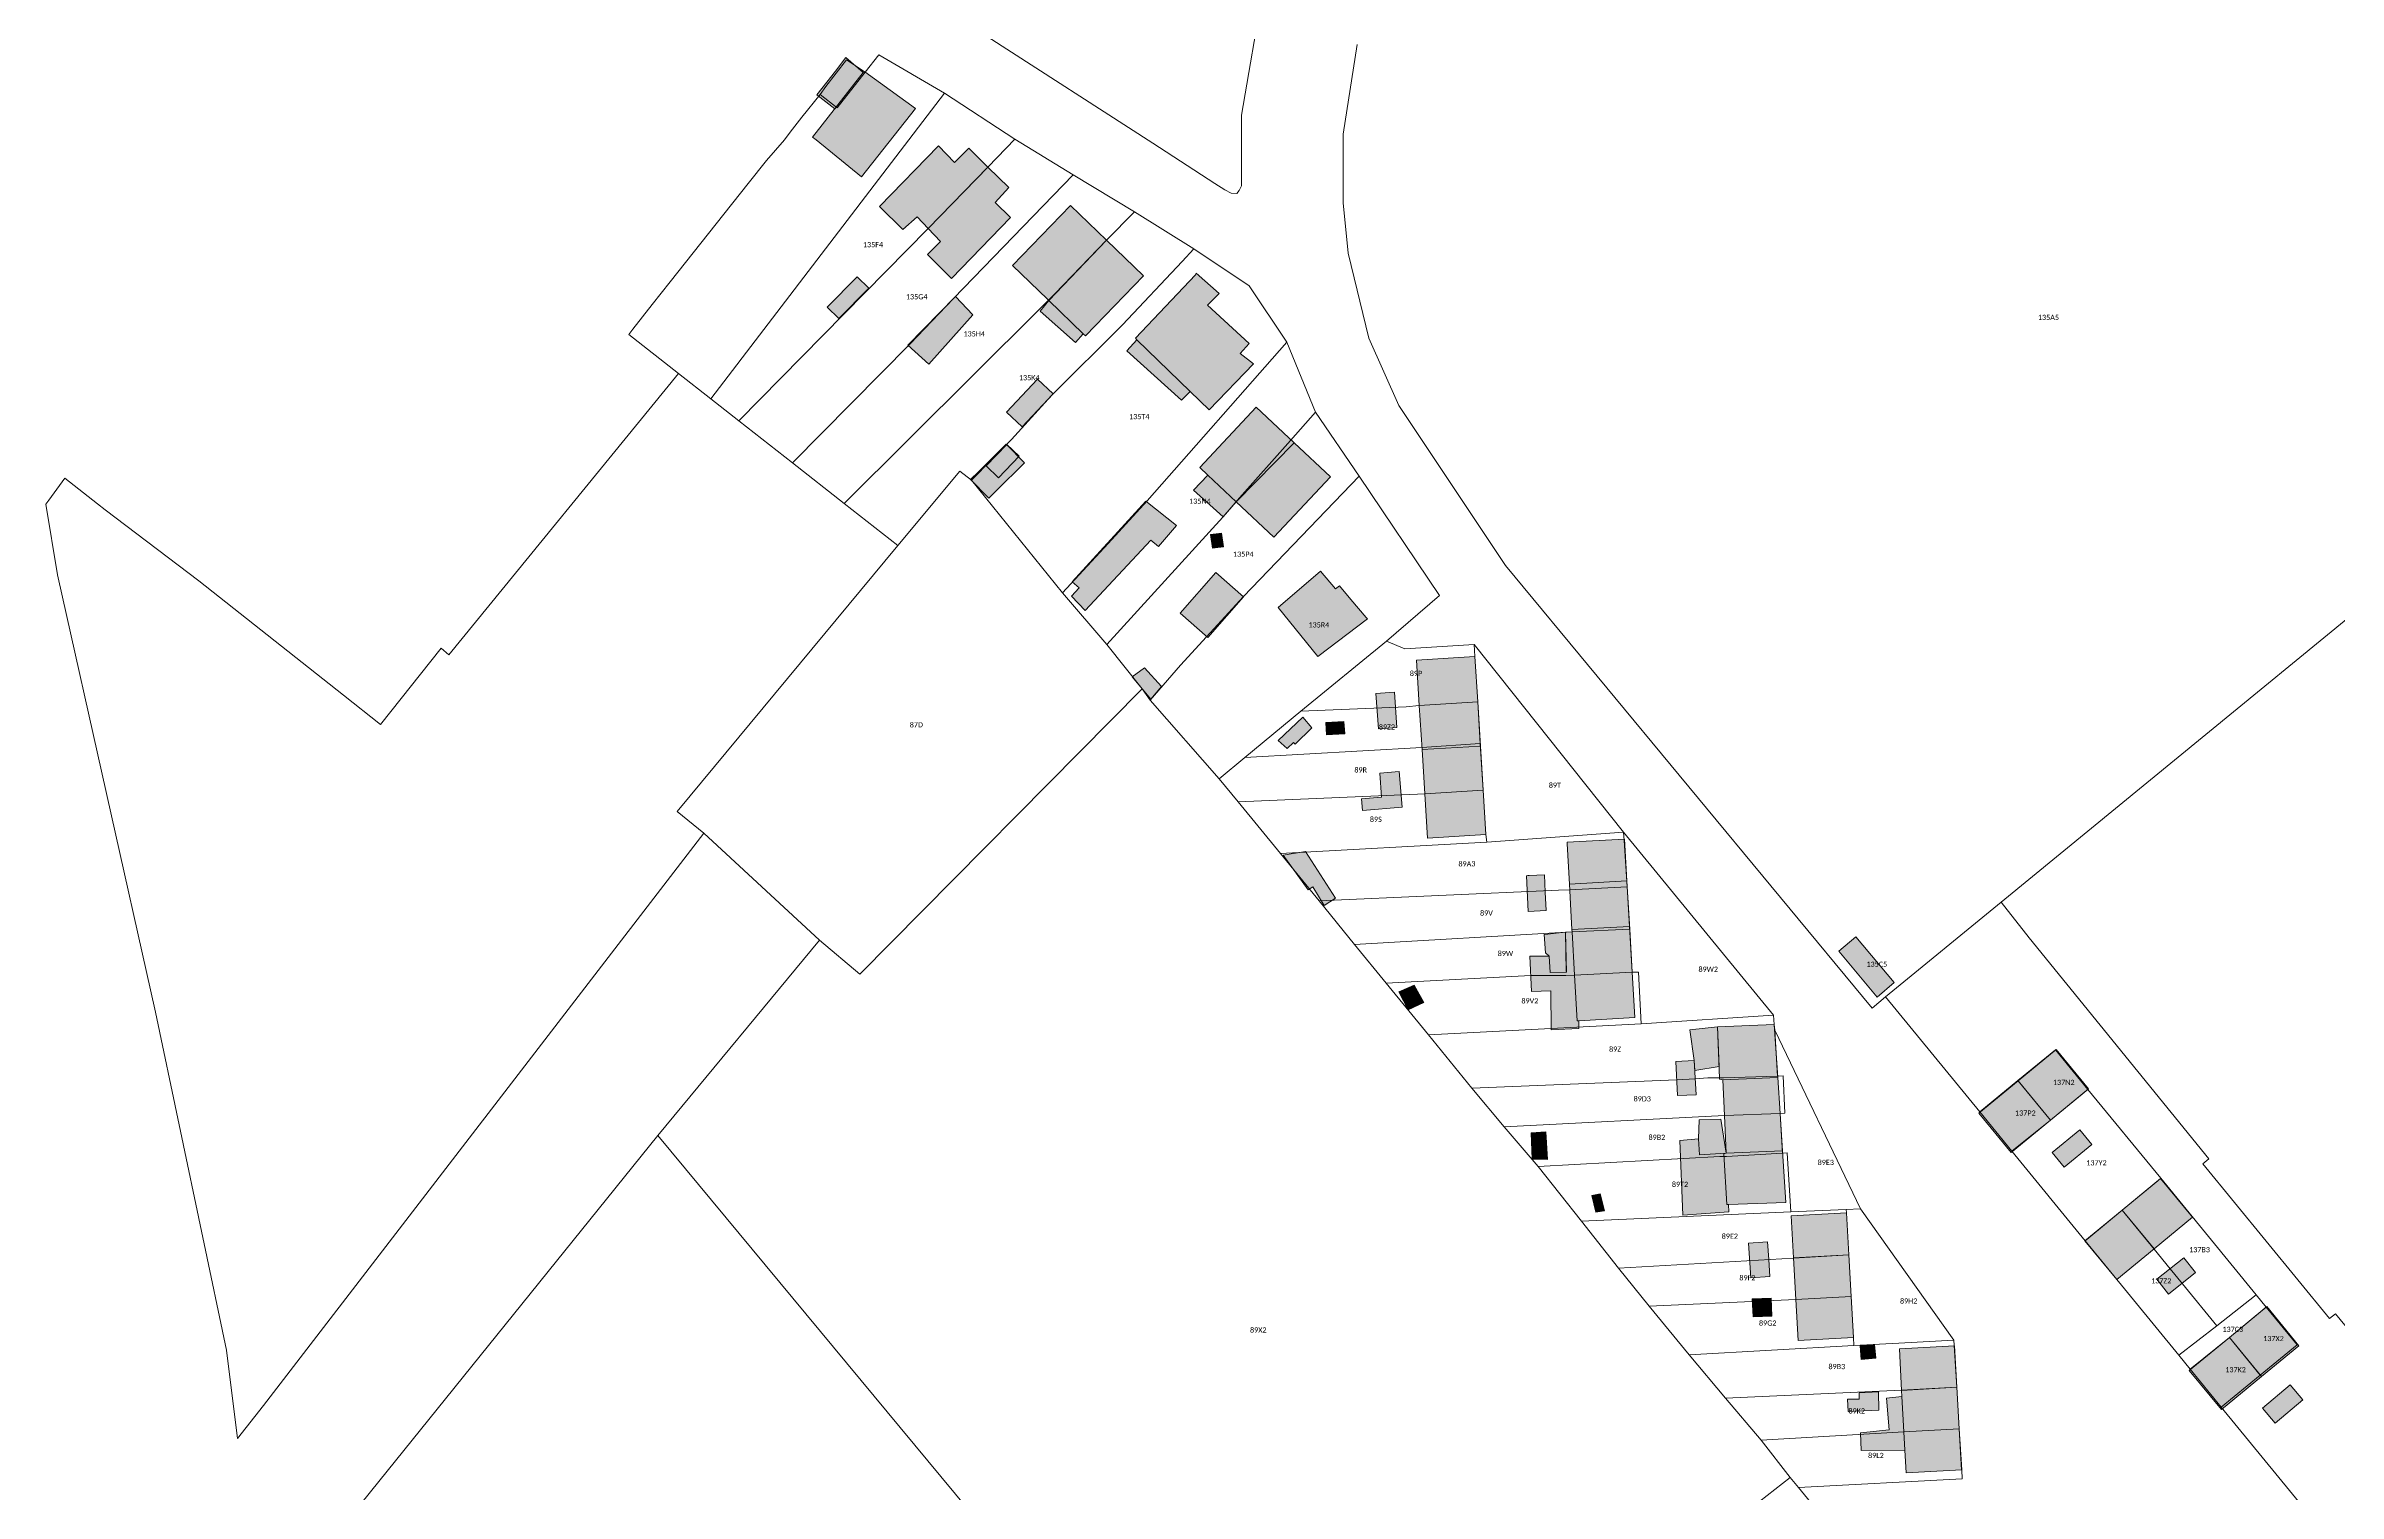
# Model space of a CAD drawing. Header units: metres. Extents: x 113120 to 240396, y 120329 to 242116.
# Drawn here: x 113120.5 to 113473.5, y 120947.3 to 121170.4 of the extents above; entities that cross this region are included whole.
import ezdxf

# ---------------------------------------------------------------- set-up
doc = ezdxf.new("R2010")
doc.units = ezdxf.units.M
doc.header["$LTSCALE"] = 3
for name, color, linetype, lineweight in [('Bpn_CaPa', 78, 'Continuous', 0), ('Bpn_ReBu', 4, 'Continuous', 0), ('Bpt_CaNu', 7, 'Continuous', 0), ('Hachure bâtiment', 11, 'Continuous', 0)]:
    doc.layers.add(name, color=color, linetype=linetype, lineweight=lineweight)
doc.styles.add('Legend', font='')
doc.styles.get('Legend').set_extended_font_data('Calibri')

msp = doc.modelspace()

# ---------------------------------------------------------------- hatches: boundary and pattern name
at = {"layer": 'Hachure bâtiment'}
h = msp.add_hatch(color=256, dxfattribs=at)
h.dxf.hatch_style = 1
h.paths.add_polyline_path([(113239.22, 121162.82), (113239.98, 121163.8), (113242.08, 121166.47), (113243.72, 121168.56), (113246.36, 121166.25), (113241.99, 121160.66)])
h = msp.add_hatch(color=256, dxfattribs=at)
h.dxf.hatch_style = 1
h.paths.add_polyline_path([(113254.4, 121160.68), (113246.11, 121150.15), (113239.12, 121155.86), (113238.58, 121156.29), (113246.36, 121166.25), (113246.62, 121166.33)])
h = msp.add_hatch(color=256, dxfattribs=at)
h.dxf.hatch_style = 1
h.paths.add_polyline_path([(113260.43, 121152.4), (113262.63, 121154.6), (113265.59, 121151.68), (113256.38, 121142.23), (113254.68, 121144.02), (113252.47, 121142.05), (113248.87, 121145.62), (113257.97, 121154.95)])
h = msp.add_hatch(color=256, dxfattribs=at)
h.dxf.hatch_style = 1
h.paths.add_polyline_path([(113268.82, 121148.5), (113266.67, 121146.22), (113269.08, 121143.9), (113259.97, 121134.5), (113256.28, 121138.2), (113258.28, 121140.22), (113256.38, 121142.23), (113265.59, 121151.68)])
h = msp.add_hatch(color=256, dxfattribs=at)
h.dxf.hatch_style = 1
h.paths.add_polyline_path([(113283.84, 121140.4), (113274.96, 121131.11), (113274.76, 121131.3), (113269.37, 121136.5), (113278.28, 121145.75)])
h = msp.add_hatch(color=256, dxfattribs=at)
h.dxf.hatch_style = 1
h.paths.add_polyline_path([(113289.53, 121134.9), (113280.62, 121125.65), (113280.27, 121125.99), (113274.96, 121131.11), (113283.84, 121140.4)])
h = msp.add_hatch(color=256, dxfattribs=at)
h.dxf.hatch_style = 1
h.paths.add_polyline_path([(113240.82, 121130.09), (113245.46, 121134.77), (113247.25, 121133), (113242.61, 121128.32)])
h = msp.add_hatch(color=256, dxfattribs=at)
h.dxf.hatch_style = 1
h.paths.add_polyline_path([(113301.21, 121132.2), (113299.38, 121130.39), (113305.81, 121124.5), (113304.44, 121122.95), (113306.46, 121121.37), (113299.68, 121114.25), (113296.74, 121117.1), (113288.54, 121125.06), (113288.31, 121125.28), (113297.57, 121135.08), (113297.63, 121135.32)])
h = msp.add_hatch(color=256, dxfattribs=at)
h.dxf.hatch_style = 1
h.paths.add_polyline_path([(113256.46, 121121.28), (113253.23, 121124.22), (113260.6, 121131.73), (113263.26, 121128.88)])
h = msp.add_hatch(color=256, dxfattribs=at)
h.dxf.hatch_style = 1
h.paths.add_polyline_path([(113280.27, 121125.99), (113279.08, 121124.65), (113273.63, 121129.47), (113274.96, 121131.11)])
h = msp.add_hatch(color=256, dxfattribs=at)
h.dxf.hatch_style = 1
h.paths.add_polyline_path([(113296.74, 121117.1), (113295.42, 121115.75), (113286.97, 121123.37), (113288.54, 121125.06)])
h = msp.add_hatch(color=256, dxfattribs=at)
h.dxf.hatch_style = 1
h.paths.add_polyline_path([(113275.63, 121116.75), (113270.83, 121111.65), (113268.43, 121113.9), (113273.23, 121119)])
h = msp.add_hatch(color=256, dxfattribs=at)
h.dxf.hatch_style = 1
h.paths.add_polyline_path([(113312.75, 121109.18), (113303.82, 121100.1), (113299.43, 121104.21), (113298.22, 121105.35), (113306.92, 121114.65)])
h = msp.add_hatch(color=256, dxfattribs=at)
h.dxf.hatch_style = 1
h.paths.add_polyline_path([(113262.91, 121103.5), (113264.18, 121104.77), (113265.83, 121106.41), (113267, 121107.57), (113268.37, 121108.95), (113271.2, 121106.11), (113266.85, 121101.77), (113265.74, 121100.66)])
h = msp.add_hatch(color=256, dxfattribs=at)
h.dxf.hatch_style = 1
h.paths.add_polyline_path([(113270.38, 121107.1), (113267.23, 121103.8), (113265.32, 121105.62), (113268.48, 121108.92)], flags=17)
h = msp.add_hatch(color=256, dxfattribs=at)
h.dxf.hatch_style = 1
h.paths.add_polyline_path([(113318.33, 121103.95), (113309.63, 121094.65), (113303.82, 121100.1), (113312.75, 121109.18)])
h = msp.add_hatch(color=256, dxfattribs=at)
h.dxf.hatch_style = 1
h.paths.add_polyline_path([(113303.82, 121100.1), (113301.83, 121097.75), (113297.23, 121101.87), (113299.43, 121104.21)])
h = msp.add_hatch(color=256, dxfattribs=at)
h.dxf.hatch_style = 1
h.paths.add_polyline_path([(113294.63, 121096.42), (113291.83, 121093.2), (113290.67, 121094.15), (113280.58, 121083.35), (113278.43, 121085.55), (113279.63, 121086.85), (113278.53, 121087.75), (113289.9, 121100.2)])
h = msp.add_hatch(color=256, dxfattribs=at)
h.dxf.hatch_style = 1
h.paths.add_polyline_path([(113301.87, 121093.17), (113300.18, 121092.95), (113299.88, 121095.05), (113301.57, 121095.27)])
h = msp.add_hatch(color=256, dxfattribs=at)
h.dxf.hatch_style = 1
h.paths.add_polyline_path([(113295.18, 121082.91), (113300.66, 121089.17), (113304.95, 121085.42), (113299.46, 121079.16)])
h = msp.add_hatch(color=256, dxfattribs=at)
h.dxf.hatch_style = 1
h.paths.add_polyline_path([(113319.13, 121086.65), (113319.72, 121087.12), (113321.5, 121085.01), (113323.85, 121082.25), (113324.02, 121082.05), (113316.38, 121076.27), (113310.28, 121083.78), (113316.78, 121089.4)])
h = msp.add_hatch(color=256, dxfattribs=at)
h.dxf.hatch_style = 1
h.paths.add_polyline_path([(113341.02, 121069.25), (113332.02, 121068.7), (113331.58, 121075.7), (113340.58, 121076.25)])
h = msp.add_hatch(color=256, dxfattribs=at)
h.dxf.hatch_style = 1
h.paths.add_polyline_path([(113292.33, 121071.62), (113290.68, 121069.65), (113287.82, 121073.12), (113289.72, 121074.52)])
h = msp.add_hatch(color=256, dxfattribs=at)
h.dxf.hatch_style = 1
h.paths.add_polyline_path([(113328.57, 121065.3), (113325.72, 121065.1), (113325.33, 121070.57), (113328.18, 121070.77)])
h = msp.add_hatch(color=256, dxfattribs=at)
h.dxf.hatch_style = 1
h.paths.add_polyline_path([(113341.44, 121062.44), (113332.44, 121061.89), (113332.02, 121068.7), (113341.02, 121069.25)])
h = msp.add_hatch(color=256, dxfattribs=at)
h.dxf.hatch_style = 1
h.paths.add_polyline_path([(113315.48, 121065.27), (113312.92, 121062.72), (113312.67, 121062.97), (113311.68, 121062.07), (113310.28, 121063.28), (113314.07, 121066.9)])
h = msp.add_hatch(color=256, dxfattribs=at)
h.dxf.hatch_style = 1
h.paths.add_polyline_path([(113320.53, 121064.35), (113317.72, 121064.2), (113317.62, 121066.1), (113320.42, 121066.25)])
h = msp.add_hatch(color=256, dxfattribs=at)
h.dxf.hatch_style = 1
h.paths.add_polyline_path([(113341.86, 121055.63), (113332.86, 121055.08), (113332.44, 121061.89), (113341.44, 121062.44)])
h = msp.add_hatch(color=256, dxfattribs=at)
h.dxf.hatch_style = 1
h.paths.add_polyline_path([(113329.37, 121053.02), (113323.27, 121052.52), (113323.12, 121054.3), (113326.22, 121054.55), (113325.92, 121058.25), (113328.92, 121058.5)])
h = msp.add_hatch(color=256, dxfattribs=at)
h.dxf.hatch_style = 1
h.paths.add_polyline_path([(113342.28, 121048.82), (113333.28, 121048.27), (113332.86, 121055.08), (113341.86, 121055.63)])
h = msp.add_hatch(color=256, dxfattribs=at)
h.dxf.hatch_style = 1
h.paths.add_polyline_path([(113364.01, 121041.67), (113355.13, 121041.17), (113354.78, 121047.38), (113354.77, 121047.62), (113363.63, 121048.12)])
h = msp.add_hatch(color=256, dxfattribs=at)
h.dxf.hatch_style = 1
h.paths.add_polyline_path([(113319.12, 121039.02), (113317.37, 121037.85), (113315.62, 121040.75), (113314.92, 121040.3), (113311.03, 121045.62), (113314.48, 121046.2)])
h = msp.add_hatch(color=256, dxfattribs=at)
h.dxf.hatch_style = 1
h.paths.add_polyline_path([(113351.42, 121039.95), (113351.57, 121037.1), (113348.78, 121036.95), (113348.52, 121042.47), (113348.73, 121042.48), (113348.96, 121042.49), (113351.28, 121042.62)])
h = msp.add_hatch(color=256, dxfattribs=at)
h.dxf.hatch_style = 1
h.paths.add_polyline_path([(113364.41, 121034.65), (113355.53, 121034.15), (113355.37, 121037.11), (113355.13, 121041.17), (113364.01, 121041.67)])
h = msp.add_hatch(color=256, dxfattribs=at)
h.dxf.hatch_style = 1
h.paths.add_polyline_path([(113355.93, 121027.12), (113356.33, 121020.1), (113356.57, 121020.11), (113356.58, 121018.92), (113352.33, 121018.7), (113352.27, 121024.7), (113349.28, 121024.62), (113349.07, 121030.05), (113352.03, 121030.07), (113352.18, 121027.55), (113354.67, 121027.62), (113354.53, 121033.75), (113355.55, 121033.79)])
h = msp.add_hatch(color=256, dxfattribs=at)
h.dxf.hatch_style = 1
h.paths.add_polyline_path([(113351.83, 121033.44), (113353.1, 121033.59), (113354.53, 121033.75), (113354.66, 121027.77), (113354.67, 121027.62), (113352.18, 121027.55), (113352.03, 121030.07), (113351.46, 121030.57), (113351.26, 121033.38)], flags=17)
h = msp.add_hatch(color=256, dxfattribs=at)
h.dxf.hatch_style = 1
h.paths.add_polyline_path([(113364.81, 121027.62), (113355.93, 121027.12), (113355.55, 121033.79), (113355.53, 121034.15), (113364.41, 121034.65)])
h = msp.add_hatch(color=256, dxfattribs=at)
h.dxf.hatch_style = 1
h.paths.add_polyline_path([(113405.17, 121026), (113402.52, 121023.77), (113396.62, 121030.82), (113399.27, 121033.05)])
h = msp.add_hatch(color=256, dxfattribs=at)
h.dxf.hatch_style = 1
h.paths.add_polyline_path([(113365.22, 121020.6), (113356.57, 121020.11), (113356.33, 121020.1), (113355.93, 121027.12), (113364.81, 121027.62)])
h = msp.add_hatch(color=256, dxfattribs=at)
h.dxf.hatch_style = 1
h.paths.add_polyline_path([(113332.72, 121022.92), (113330.33, 121021.8), (113328.88, 121024.55), (113331.22, 121025.6)])
h = msp.add_hatch(color=256, dxfattribs=at)
h.dxf.hatch_style = 1
h.paths.add_polyline_path([(113387.23, 121011.35), (113378.78, 121011.03), (113378.27, 121011.12), (113378.26, 121011.28), (113377.95, 121019.2), (113386.7, 121019.53)])
h = msp.add_hatch(color=256, dxfattribs=at)
h.dxf.hatch_style = 1
h.paths.add_polyline_path([(113377.95, 121019.2), (113378.19, 121013.07), (113374.46, 121012.44), (113374.38, 121013.97), (113373.68, 121018.71)])
h = msp.add_hatch(color=256, dxfattribs=at)
h.dxf.hatch_style = 1
h.paths.add_polyline_path([(113374.52, 121011.33), (113374.65, 121008.7), (113371.8, 121008.57), (113371.55, 121013.82), (113374.38, 121013.97)])
h = msp.add_hatch(color=256, dxfattribs=at)
h.dxf.hatch_style = 1
h.paths.add_polyline_path([(113435.08, 121009.62), (113429.24, 121004.8), (113424.25, 121010.87), (113430.1, 121015.68)])
h = msp.add_hatch(color=256, dxfattribs=at)
h.dxf.hatch_style = 1
h.paths.add_polyline_path([(113387.58, 121005.82), (113379.03, 121005.5), (113378.78, 121011.03), (113387.23, 121011.35)])
h = msp.add_hatch(color=256, dxfattribs=at)
h.dxf.hatch_style = 1
h.paths.add_polyline_path([(113429.24, 121004.8), (113423.17, 120999.8), (113418.18, 121005.87), (113424.25, 121010.87)])
h = msp.add_hatch(color=256, dxfattribs=at)
h.dxf.hatch_style = 1
h.paths.add_polyline_path([(113387.96, 121000.04), (113379.28, 120999.73), (113379.03, 121005.5), (113387.58, 121005.82)])
h = msp.add_hatch(color=256, dxfattribs=at)
h.dxf.hatch_style = 1
h.paths.add_polyline_path([(113351.77, 120998.72), (113349.38, 120998.8), (113349.25, 121002.83), (113351.53, 121003)])
h = msp.add_hatch(color=256, dxfattribs=at)
h.dxf.hatch_style = 1
h.paths.add_polyline_path([(113375.18, 120999.43), (113379.28, 120999.73), (113378.93, 120999.6), (113379.4, 120991.77), (113379.64, 120991.78), (113379.72, 120990.64), (113372.6, 120990.17), (113372.15, 121001.67), (113375.03, 121001.92)])
h = msp.add_hatch(color=256, dxfattribs=at)
h.dxf.hatch_style = 1
h.paths.add_polyline_path([(113375.18, 120999.43), (113375.03, 121001.92), (113375.15, 121004.83), (113378.44, 121004.92), (113379.28, 120999.73)])
h = msp.add_hatch(color=256, dxfattribs=at)
h.dxf.hatch_style = 1
h.paths.add_polyline_path([(113435.6, 121001.03), (113431.35, 120997.57), (113429.48, 120999.82), (113433.75, 121003.32)])
h = msp.add_hatch(color=256, dxfattribs=at)
h.dxf.hatch_style = 1
h.paths.add_polyline_path([(113388.47, 120992.12), (113379.64, 120991.78), (113379.4, 120991.77), (113378.93, 120999.6), (113379.28, 120999.73), (113387.96, 121000.04)])
h = msp.add_hatch(color=256, dxfattribs=at)
h.dxf.hatch_style = 1
h.paths.add_polyline_path([(113451.13, 120989.83), (113445.2, 120984.95), (113440.28, 120990.9), (113446.2, 120995.8)])
h = msp.add_hatch(color=256, dxfattribs=at)
h.dxf.hatch_style = 1
h.paths.add_polyline_path([(113360.53, 120990.8), (113359.23, 120990.6), (113358.6, 120993.2), (113359.87, 120993.42)])
h = msp.add_hatch(color=256, dxfattribs=at)
h.dxf.hatch_style = 1
h.paths.add_polyline_path([(113398.19, 120984.06), (113389.64, 120983.55), (113389.28, 120990.03), (113397.83, 120990.5)])
h = msp.add_hatch(color=256, dxfattribs=at)
h.dxf.hatch_style = 1
h.paths.add_polyline_path([(113445.2, 120984.95), (113439.47, 120980.22), (113434.55, 120986.17), (113440.28, 120990.9)])
h = msp.add_hatch(color=256, dxfattribs=at)
h.dxf.hatch_style = 1
h.paths.add_polyline_path([(113385.85, 120983.3), (113386.03, 120980.68), (113383.07, 120980.48), (113382.7, 120985.82), (113385.67, 120986.02)])
h = msp.add_hatch(color=256, dxfattribs=at)
h.dxf.hatch_style = 1
h.paths.add_polyline_path([(113398.54, 120977.61), (113390, 120977.15), (113389.64, 120983.55), (113398.19, 120984.06)])
h = msp.add_hatch(color=256, dxfattribs=at)
h.dxf.hatch_style = 1
h.paths.add_polyline_path([(113451.58, 120981.3), (113447.43, 120978), (113445.63, 120980.28), (113449.77, 120983.58)])
h = msp.add_hatch(color=256, dxfattribs=at)
h.dxf.hatch_style = 1
h.paths.add_polyline_path([(113386.33, 120974.58), (113383.43, 120974.47), (113383.3, 120977.27), (113386.2, 120977.38)])
h = msp.add_hatch(color=256, dxfattribs=at)
h.dxf.hatch_style = 1
h.paths.add_polyline_path([(113398.88, 120971.3), (113390.35, 120970.83), (113390, 120977.15), (113398.54, 120977.61)])
h = msp.add_hatch(color=256, dxfattribs=at)
h.dxf.hatch_style = 1
h.paths.add_polyline_path([(113467.5, 120970.03), (113461.72, 120965.28), (113456.79, 120971.3), (113462.57, 120976.07)])
h = msp.add_hatch(color=256, dxfattribs=at)
h.dxf.hatch_style = 1
h.paths.add_polyline_path([(113402.33, 120968.1), (113400.08, 120967.9), (113399.9, 120970), (113402.15, 120970.2)])
h = msp.add_hatch(color=256, dxfattribs=at)
h.dxf.hatch_style = 1
h.paths.add_polyline_path([(113414.82, 120963.63), (113406.29, 120963.12), (113405.97, 120969.57), (113414.45, 120970.03)])
h = msp.add_hatch(color=256, dxfattribs=at)
h.dxf.hatch_style = 1
h.paths.add_polyline_path([(113461.72, 120965.28), (113455.57, 120960.22), (113450.62, 120966.22), (113456.79, 120971.3)])
h = msp.add_hatch(color=256, dxfattribs=at)
h.dxf.hatch_style = 1
h.paths.add_polyline_path([(113415.19, 120957.23), (113406.65, 120956.76), (113406.34, 120962.2), (113406.29, 120963.12), (113414.82, 120963.63)])
h = msp.add_hatch(color=256, dxfattribs=at)
h.dxf.hatch_style = 1
h.paths.add_polyline_path([(113468.08, 120961.68), (113463.83, 120958.12), (113461.9, 120960.42), (113466.17, 120963.98)])
h = msp.add_hatch(color=256, dxfattribs=at)
h.dxf.hatch_style = 1
h.paths.add_polyline_path([(113402.8, 120960.12), (113398.08, 120959.87), (113397.98, 120961.77), (113399.77, 120961.8), (113399.75, 120962.78), (113402.75, 120962.93)])
h = msp.add_hatch(color=256, dxfattribs=at)
h.dxf.hatch_style = 1
h.paths.add_polyline_path([(113406.65, 120956.76), (113406.8, 120953.93), (113400.08, 120953.9), (113400, 120956.63), (113404.38, 120957.08), (113404, 120961.97), (113406.34, 120962.2)])
h = msp.add_hatch(color=256, dxfattribs=at)
h.dxf.hatch_style = 1
h.paths.add_polyline_path([(113415.55, 120950.9), (113407, 120950.42), (113406.8, 120953.93), (113406.65, 120956.76), (113415.19, 120957.23)])

# ---------------------------------------------------------------- linework, layer by layer
at = {"layer": 'Bpn_CaPa'}
for points in [[(113307.95, 121179.16), (113304.66, 121159.69), (113304.66, 121148.79), (113304.3, 121148.04), (113303.9, 121147.6), (113303.03, 121147.64), (113302.05, 121148.14), (113300.52, 121149.12), (113290.99, 121155.37), (113265.46, 121171.77)], [(113507.1, 121108.44), (113421.62, 121038.38), (113403.84, 121023.8), (113403.84, 121023.8), (113401.76, 121022.03), (113345.29, 121090.29), (113328.85, 121114.94), (113324.27, 121125.29), (113321.04, 121138.43), (113320.27, 121146.18), (113320.28, 121156.72), (113322.44, 121170.56)], [(113331.23, 120862), (113214.72, 121002.41), (113239.65, 121032.53), (113245.83, 121027.3), (113289.35, 121071.26), (113290.55, 121069.5), (113301.2, 121057.4), (113304.11, 121053.87), (113310.64, 121045.87), (113316.58, 121038.59), (113322.05, 121031.88), (113326.92, 121025.9), (113333.43, 121017.92), (113340.12, 121009.71), (113345.1, 121003.74), (113345.1, 121003.74), (113350.33, 120997.65), (113356.98, 120989.23), (113362.72, 120981.99), (113367.42, 120976.13), (113373.6, 120968.61), (113379.19, 120961.93), (113384.66, 120955.5), (113389.14, 120949.73), (113380.86, 120943.27)], [(113477.5, 120933.73), (113455.55, 120960.56), (113461.52, 120965.48), (113467.22, 120970.17), (113462.47, 120975.97), (113460.91, 120977.88), (113446.21, 120995.85), (113435.01, 121009.52), (113430.01, 121015.63), (113424.2, 121010.88), (113418.33, 121006.08), (113403.84, 121023.8), (113421.62, 121038.38), (113425.93, 121032.87), (113453.65, 120998.84), (113452.72, 120998.08), (113472.19, 120974.2), (113473.13, 120974.96), (113501.12, 120941.01)]]:
    msp.add_lwpolyline(points, dxfattribs=at)
for points in [[(113234.24, 121155.88), (113235.13, 121157.07), (113236.94, 121159.38), (113239.72, 121162.87), (113242.36, 121160.79), (113246.69, 121166.29), (113248.78, 121168.95), (113258.91, 121163.06), (113222.92, 121115.97), (113217.93, 121119.85), (113210.25, 121125.89), (113210.89, 121126.69), (113213.87, 121130.47), (113216.65, 121133.99), (113223.71, 121142.92), (113228.63, 121149.15), (113231.5, 121152.71), (113234.24, 121155.88)], [(113239.72, 121162.87), (113240.63, 121164.11), (113243.82, 121168.2), (113246.69, 121166.29), (113242.36, 121160.79), (113239.72, 121162.87)], [(113258.91, 121163.06), (113269.74, 121155.95), (113265.64, 121151.73), (113256.38, 121142.23), (113227.22, 121112.58), (113222.92, 121115.97), (113258.91, 121163.06)], [(113227.22, 121112.58), (113256.38, 121142.23), (113265.64, 121151.73), (113269.74, 121155.95), (113278.69, 121150.5), (113260.29, 121131.41), (113253.58, 121124.45), (113235.48, 121106.09), (113227.22, 121112.58)], [(113288.13, 121144.78), (113283.84, 121140.4), (113275.88, 121132.14), (113274.92, 121131.15), (113273.41, 121129.69), (113243.42, 121099.84), (113235.48, 121106.09), (113253.58, 121124.45), (113260.29, 121131.41), (113278.69, 121150.5), (113288.13, 121144.78)], [(113297.31, 121139.06), (113295.49, 121137.13), (113286.29, 121127.34), (113275.38, 121116.48), (113269.23, 121109.71), (113263.03, 121103.4), (113261.27, 121104.8), (113251.7, 121093.33), (113243.42, 121099.84), (113273.41, 121129.69), (113274.92, 121131.15), (113275.88, 121132.14), (113283.84, 121140.4), (113288.13, 121144.78), (113297.31, 121139.06)], [(113297.31, 121139.06), (113305.8, 121133.38), (113311.61, 121124.68), (113290.12, 121100.22), (113284.09, 121093.67), (113277.09, 121086.06), (113263.03, 121103.4), (113269.23, 121109.71), (113275.38, 121116.48), (113286.29, 121127.34), (113295.49, 121137.13), (113297.31, 121139.06)], [(113316.03, 121113.92), (113312.2, 121109.52), (113304.35, 121100.68), (113301.78, 121097.71), (113283.88, 121078.1), (113277.09, 121086.06), (113284.09, 121093.67), (113290.12, 121100.22), (113311.61, 121124.68), (113316.03, 121113.92)], [(113120.92, 121100.33), (113123.39, 121103.72), (113128.43, 121099.75), (113129.64, 121098.83), (113144.03, 121087.9), (113166.32, 121070.3), (113172.04, 121065.77), (113181.35, 121077.55), (113182.57, 121076.52), (113217.93, 121119.85), (113222.92, 121115.97), (113227.22, 121112.58), (113235.48, 121106.09), (113243.42, 121099.84), (113251.7, 121093.33), (113217.72, 121052.37), (113221.82, 121049), (113153.98, 120960.84), (113150.01, 120955.73), (113148.31, 120969.32), (113137.35, 121021.41), (113122.27, 121088.82), (113120.48, 121099.73), (113120.92, 121100.33)], [(113322.75, 121104.02), (113304.93, 121085.5), (113295.23, 121074.92), (113290.55, 121069.5), (113289.35, 121071.26), (113283.88, 121078.1), (113301.78, 121097.71), (113304.35, 121100.68), (113312.2, 121109.52), (113316.03, 121113.92), (113322.75, 121104.02)], [(113552.46, 120982.92), (113501.12, 120941.01), (113473.13, 120974.96), (113472.19, 120974.2), (113452.72, 120998.08), (113453.65, 120998.84), (113425.93, 121032.87), (113421.62, 121038.38), (113507.1, 121108.44), (113511.76, 121102.76), (113574.88, 121025.7), (113565.58, 121018.14), (113567.54, 121015.74), (113542.43, 120995.22), (113552.46, 120982.92)], [(113221.82, 121049), (113217.72, 121052.37), (113251.7, 121093.33), (113261.27, 121104.8), (113263.03, 121103.4), (113277.09, 121086.06), (113283.88, 121078.1), (113289.35, 121071.26), (113245.83, 121027.3), (113239.65, 121032.53), (113221.82, 121049)], [(113301.2, 121057.4), (113290.55, 121069.5), (113295.23, 121074.92), (113304.93, 121085.5), (113322.75, 121104.02), (113335.11, 121085.64), (113326.95, 121078.63), (113313.76, 121067.82), (113305.13, 121060.69), (113301.2, 121057.4)], [(113326.95, 121078.63), (113329.77, 121077.43), (113340.46, 121078.12), (113340.58, 121076.25), (113341.02, 121069.25), (113332.02, 121068.7), (113329.99, 121068.51), (113313.76, 121067.82), (113326.95, 121078.63)], [(113341.86, 121055.63), (113341.41, 121062.86), (113341.02, 121069.25), (113340.58, 121076.25), (113340.46, 121078.12), (113363.48, 121049.19), (113342.43, 121047.65), (113342.28, 121048.82), (113341.86, 121055.63)], [(113341.41, 121062.86), (113332.42, 121062.23), (113305.13, 121060.69), (113313.76, 121067.82), (113329.99, 121068.51), (113332.02, 121068.7), (113341.02, 121069.25), (113341.41, 121062.86)], [(113301.2, 121057.4), (113305.13, 121060.69), (113332.42, 121062.23), (113341.41, 121062.86), (113341.86, 121055.63), (113332.86, 121055.08), (113331.74, 121055.04), (113304.11, 121053.87), (113301.2, 121057.4)], [(113341.86, 121055.63), (113342.28, 121048.82), (113342.43, 121047.65), (113310.64, 121045.87), (113304.11, 121053.87), (113331.74, 121055.04), (113332.86, 121055.08), (113341.86, 121055.63)], [(113342.43, 121047.65), (113363.48, 121049.19), (113363.56, 121047.87), (113364.06, 121040.73), (113355.18, 121040.29), (113353.47, 121040.23), (113316.6, 121038.59), (113316.58, 121038.59), (113310.64, 121045.87), (113342.43, 121047.65)], [(113366.18, 121019.64), (113365.8, 121027.61), (113364.81, 121027.62), (113364.43, 121034.23), (113364.06, 121040.73), (113363.56, 121047.87), (113363.48, 121049.19), (113386.56, 121020.96), (113366.18, 121019.64)], [(113364.43, 121034.23), (113355.55, 121033.79), (113322.05, 121031.88), (113316.58, 121038.59), (113316.6, 121038.59), (113353.47, 121040.23), (113355.18, 121040.29), (113364.06, 121040.73), (113364.43, 121034.23)], [(113364.43, 121034.23), (113364.81, 121027.62), (113355.93, 121027.12), (113354.58, 121027.1), (113352.08, 121027.06), (113349.19, 121027.06), (113326.92, 121025.9), (113322.05, 121031.88), (113355.55, 121033.79), (113364.43, 121034.23)], [(113405.17, 121026), (113399.27, 121033.05), (113396.62, 121030.82), (113402.52, 121023.77), (113405.17, 121026)], [(113405.17, 121026), (113402.52, 121023.77), (113396.62, 121030.82), (113399.27, 121033.05), (113405.17, 121026)], [(113366.18, 121019.64), (113333.43, 121017.92), (113326.92, 121025.9), (113349.19, 121027.06), (113352.08, 121027.06), (113354.58, 121027.1), (113355.93, 121027.12), (113364.81, 121027.62), (113365.8, 121027.61), (113366.18, 121019.64)], [(113366.18, 121019.64), (113386.56, 121020.96), (113386.7, 121019.53), (113386.76, 121018.65), (113387.21, 121011.57), (113378.89, 121011.34), (113376.47, 121011.31), (113374.53, 121011.14), (113371.68, 121011.03), (113340.12, 121009.71), (113333.43, 121017.92), (113366.18, 121019.64)], [(113389.26, 120990.67), (113388.7, 120999.74), (113387.98, 120999.7), (113387.58, 121005.82), (113388.32, 121005.86), (113388.04, 121011.6), (113387.21, 121011.57), (113386.76, 121018.65), (113400, 120991.15), (113397.78, 120991.02), (113389.26, 120990.67)], [(113424.2, 121010.88), (113430.01, 121015.63), (113435.01, 121009.52), (113429.24, 121004.8), (113424.2, 121010.88)], [(113345.1, 121003.74), (113340.12, 121009.71), (113371.68, 121011.03), (113374.53, 121011.14), (113376.47, 121011.31), (113378.89, 121011.34), (113387.21, 121011.57), (113388.04, 121011.6), (113388.32, 121005.86), (113387.58, 121005.82), (113379.03, 121005.5), (113345.1, 121003.74)], [(113424.2, 121010.88), (113429.24, 121004.8), (113423.29, 121000.02), (113418.33, 121006.08), (113424.2, 121010.88)], [(113446.21, 120995.85), (113445.77, 120995.44), (113440.28, 120990.9), (113434.85, 120986.41), (113434.6, 120986.18), (113423.29, 121000.02), (113429.24, 121004.8), (113435.01, 121009.52), (113446.21, 120995.85)], [(113350.33, 120997.65), (113345.1, 121003.74), (113379.03, 121005.5), (113387.58, 121005.82), (113387.98, 120999.7), (113379.35, 120999.19), (113378.3, 120999.19), (113350.33, 120997.65)], [(113199.42, 120882.18), (113151.47, 120918.98), (113149.13, 120920.77), (113152.08, 120924.73), (113214.72, 121002.41), (113331.23, 120862), (113324.9, 120856.11), (113294.64, 120887.88), (113242.14, 120940.27), (113199.42, 120882.18)], [(113350.33, 120997.65), (113378.3, 120999.19), (113379.35, 120999.19), (113387.98, 120999.7), (113388.7, 120999.74), (113389.26, 120990.67), (113356.98, 120989.23), (113350.33, 120997.65)], [(113446.21, 120995.85), (113460.91, 120977.88), (113454.88, 120973.12), (113449.57, 120979.59), (113447.67, 120981.9), (113445.2, 120984.91), (113440.28, 120990.9), (113445.77, 120995.44), (113446.21, 120995.85)], [(113389.26, 120990.67), (113397.78, 120991.02), (113397.83, 120990.5), (113398.19, 120984.06), (113389.65, 120983.52), (113362.72, 120981.99), (113356.98, 120989.23), (113389.26, 120990.67)], [(113398.19, 120984.06), (113397.83, 120990.5), (113397.78, 120991.02), (113400, 120991.15), (113414.34, 120970.89), (113405.86, 120970.42), (113398.93, 120970.04), (113398.88, 120971.3), (113398.54, 120977.61), (113398.19, 120984.06)], [(113440.28, 120990.9), (113445.2, 120984.91), (113447.67, 120981.9), (113449.57, 120979.59), (113454.88, 120973.12), (113449.01, 120968.56), (113434.6, 120986.18), (113434.85, 120986.41), (113440.28, 120990.9)], [(113398.19, 120984.06), (113398.54, 120977.61), (113390, 120977.15), (113367.42, 120976.13), (113362.72, 120981.99), (113389.65, 120983.52), (113398.19, 120984.06)], [(113373.6, 120968.61), (113367.42, 120976.13), (113390, 120977.15), (113398.54, 120977.61), (113398.88, 120971.3), (113398.93, 120970.04), (113373.6, 120968.61)], [(113456.79, 120971.3), (113450.77, 120966.41), (113449.01, 120968.56), (113454.88, 120973.12), (113460.91, 120977.88), (113462.47, 120975.97), (113456.79, 120971.3)], [(113456.79, 120971.3), (113462.47, 120975.97), (113467.22, 120970.17), (113461.52, 120965.48), (113456.79, 120971.3)], [(113373.6, 120968.61), (113398.93, 120970.04), (113405.86, 120970.42), (113414.34, 120970.89), (113414.82, 120963.63), (113406.29, 120963.16), (113379.19, 120961.93), (113373.6, 120968.61)], [(113456.79, 120971.3), (113461.52, 120965.48), (113455.55, 120960.56), (113450.77, 120966.41), (113456.79, 120971.3)], [(113379.19, 120961.93), (113406.29, 120963.16), (113414.82, 120963.63), (113415.19, 120957.23), (113406.65, 120956.76), (113384.66, 120955.5), (113379.19, 120961.93)], [(113390.4, 120948.19), (113389.14, 120949.73), (113384.66, 120955.5), (113406.65, 120956.76), (113415.19, 120957.23), (113415.56, 120950.9), (113415.64, 120949.54), (113390.4, 120948.19)], [(113390.4, 120948.19), (113403.89, 120931.74), (113401.37, 120930.23), (113399.43, 120925.85), (113397.17, 120923.37), (113380.86, 120943.27), (113389.14, 120949.73), (113390.4, 120948.19)]]:
    msp.add_lwpolyline(points, close=True, dxfattribs=at)
at = {"layer": 'Bpn_ReBu'}
for points in [[(113239.22, 121162.82), (113239.98, 121163.8), (113242.08, 121166.47), (113243.72, 121168.56), (113246.36, 121166.25), (113241.99, 121160.66), (113239.22, 121162.82)], [(113254.4, 121160.68), (113246.11, 121150.15), (113239.12, 121155.86), (113238.58, 121156.29), (113246.36, 121166.25), (113246.62, 121166.33), (113254.4, 121160.68)], [(113260.43, 121152.4), (113262.63, 121154.6), (113265.59, 121151.68), (113256.38, 121142.23), (113254.68, 121144.02), (113252.47, 121142.05), (113248.87, 121145.62), (113257.97, 121154.95), (113260.43, 121152.4)], [(113268.82, 121148.5), (113266.67, 121146.22), (113269.08, 121143.9), (113259.97, 121134.5), (113256.28, 121138.2), (113258.28, 121140.22), (113256.38, 121142.23), (113265.59, 121151.68), (113268.82, 121148.5)], [(113283.84, 121140.4), (113274.96, 121131.11), (113274.76, 121131.3), (113269.37, 121136.5), (113278.28, 121145.75), (113283.84, 121140.4)], [(113289.53, 121134.9), (113280.62, 121125.65), (113280.27, 121125.99), (113274.96, 121131.11), (113283.84, 121140.4), (113289.53, 121134.9)], [(113240.82, 121130.09), (113245.46, 121134.77), (113247.25, 121133), (113242.61, 121128.32), (113240.82, 121130.09)], [(113301.21, 121132.2), (113299.38, 121130.39), (113305.81, 121124.5), (113304.44, 121122.95), (113306.46, 121121.37), (113299.68, 121114.25), (113296.74, 121117.1), (113288.54, 121125.06), (113288.31, 121125.28), (113297.57, 121135.08), (113297.63, 121135.32), (113301.21, 121132.2)], [(113256.46, 121121.28), (113253.23, 121124.22), (113260.6, 121131.73), (113263.26, 121128.88), (113256.46, 121121.28)], [(113280.27, 121125.99), (113279.08, 121124.65), (113273.63, 121129.47), (113274.96, 121131.11), (113280.27, 121125.99)], [(113296.74, 121117.1), (113295.42, 121115.75), (113286.97, 121123.37), (113288.54, 121125.06), (113296.74, 121117.1)], [(113275.63, 121116.75), (113270.83, 121111.65), (113268.43, 121113.9), (113273.23, 121119), (113275.63, 121116.75)], [(113312.75, 121109.18), (113303.82, 121100.1), (113299.43, 121104.21), (113298.22, 121105.35), (113306.92, 121114.65), (113312.75, 121109.18)], [(113262.91, 121103.5), (113264.18, 121104.77), (113265.83, 121106.41), (113267, 121107.57), (113268.37, 121108.95), (113271.2, 121106.11), (113266.85, 121101.77), (113265.74, 121100.66), (113262.91, 121103.5)], [(113270.38, 121107.1), (113267.23, 121103.8), (113265.32, 121105.62), (113268.48, 121108.92), (113270.38, 121107.1)], [(113318.33, 121103.95), (113309.63, 121094.65), (113303.82, 121100.1), (113312.75, 121109.18), (113318.33, 121103.95)], [(113303.82, 121100.1), (113301.83, 121097.75), (113297.23, 121101.87), (113299.43, 121104.21), (113303.82, 121100.1)], [(113294.63, 121096.42), (113291.83, 121093.2), (113290.67, 121094.15), (113280.58, 121083.35), (113278.43, 121085.55), (113279.63, 121086.85), (113278.53, 121087.75), (113289.9, 121100.2), (113294.63, 121096.42)], [(113301.87, 121093.17), (113300.18, 121092.95), (113299.88, 121095.05), (113301.57, 121095.27), (113301.87, 121093.17)], [(113295.18, 121082.91), (113300.66, 121089.17), (113304.95, 121085.42), (113299.46, 121079.16), (113295.18, 121082.91)], [(113319.13, 121086.65), (113319.72, 121087.12), (113321.5, 121085.01), (113323.85, 121082.25), (113324.02, 121082.05), (113316.38, 121076.27), (113310.28, 121083.78), (113316.78, 121089.4), (113319.13, 121086.65)], [(113341.02, 121069.25), (113332.02, 121068.7), (113331.58, 121075.7), (113340.58, 121076.25), (113341.02, 121069.25)], [(113292.33, 121071.62), (113290.68, 121069.65), (113287.82, 121073.12), (113289.72, 121074.52), (113292.33, 121071.62)], [(113328.57, 121065.3), (113325.72, 121065.1), (113325.33, 121070.57), (113328.18, 121070.77), (113328.57, 121065.3)], [(113341.44, 121062.44), (113332.44, 121061.89), (113332.02, 121068.7), (113341.02, 121069.25), (113341.44, 121062.44)], [(113315.48, 121065.27), (113312.92, 121062.72), (113312.67, 121062.97), (113311.68, 121062.07), (113310.28, 121063.28), (113314.07, 121066.9), (113315.48, 121065.27)], [(113320.53, 121064.35), (113317.72, 121064.2), (113317.62, 121066.1), (113320.42, 121066.25), (113320.53, 121064.35)], [(113341.86, 121055.63), (113332.86, 121055.08), (113332.44, 121061.89), (113341.44, 121062.44), (113341.86, 121055.63)], [(113329.37, 121053.02), (113323.27, 121052.52), (113323.12, 121054.3), (113326.22, 121054.55), (113325.92, 121058.25), (113328.92, 121058.5), (113329.37, 121053.02)], [(113342.28, 121048.82), (113333.28, 121048.27), (113332.86, 121055.08), (113341.86, 121055.63), (113342.28, 121048.82)], [(113364.01, 121041.67), (113355.13, 121041.17), (113354.78, 121047.38), (113354.77, 121047.62), (113363.63, 121048.12), (113364.01, 121041.67)], [(113319.12, 121039.02), (113317.37, 121037.85), (113315.62, 121040.75), (113314.92, 121040.3), (113311.03, 121045.62), (113314.48, 121046.2), (113319.12, 121039.02)], [(113351.42, 121039.95), (113351.57, 121037.1), (113348.78, 121036.95), (113348.52, 121042.47), (113348.73, 121042.48), (113348.96, 121042.49), (113351.28, 121042.62), (113351.42, 121039.95)], [(113364.41, 121034.65), (113355.53, 121034.15), (113355.37, 121037.11), (113355.13, 121041.17), (113364.01, 121041.67), (113364.41, 121034.65)], [(113355.93, 121027.12), (113356.33, 121020.1), (113356.57, 121020.11), (113356.58, 121018.92), (113352.33, 121018.7), (113352.27, 121024.7), (113349.28, 121024.62), (113349.07, 121030.05), (113352.03, 121030.07), (113352.18, 121027.55), (113354.67, 121027.62), (113354.53, 121033.75), (113355.55, 121033.79), (113355.93, 121027.12)], [(113351.83, 121033.44), (113353.1, 121033.59), (113354.53, 121033.75), (113354.66, 121027.77), (113354.67, 121027.62), (113352.18, 121027.55), (113352.03, 121030.07), (113351.46, 121030.57), (113351.26, 121033.38), (113351.83, 121033.44)], [(113364.81, 121027.62), (113355.93, 121027.12), (113355.55, 121033.79), (113355.53, 121034.15), (113364.41, 121034.65), (113364.81, 121027.62)], [(113405.17, 121026), (113402.52, 121023.77), (113396.62, 121030.82), (113399.27, 121033.05), (113405.17, 121026)], [(113365.22, 121020.6), (113356.57, 121020.11), (113356.33, 121020.1), (113355.93, 121027.12), (113364.81, 121027.62), (113365.22, 121020.6)], [(113332.72, 121022.92), (113330.33, 121021.8), (113328.88, 121024.55), (113331.22, 121025.6), (113332.72, 121022.92)], [(113387.23, 121011.35), (113378.78, 121011.03), (113378.27, 121011.12), (113378.26, 121011.28), (113377.95, 121019.2), (113386.7, 121019.53), (113387.23, 121011.35)], [(113377.95, 121019.2), (113378.19, 121013.07), (113374.46, 121012.44), (113374.38, 121013.97), (113373.68, 121018.71), (113377.95, 121019.2)], [(113374.52, 121011.33), (113374.65, 121008.7), (113371.8, 121008.57), (113371.55, 121013.82), (113374.38, 121013.97), (113374.52, 121011.33)], [(113435.08, 121009.62), (113429.24, 121004.8), (113424.25, 121010.87), (113430.1, 121015.68), (113435.08, 121009.62)], [(113387.58, 121005.82), (113379.03, 121005.5), (113378.78, 121011.03), (113387.23, 121011.35), (113387.58, 121005.82)], [(113429.24, 121004.8), (113423.17, 120999.8), (113418.18, 121005.87), (113424.25, 121010.87), (113429.24, 121004.8)], [(113387.96, 121000.04), (113379.28, 120999.73), (113379.03, 121005.5), (113387.58, 121005.82), (113387.96, 121000.04)], [(113351.77, 120998.72), (113349.38, 120998.8), (113349.25, 121002.83), (113351.53, 121003), (113351.77, 120998.72)], [(113375.18, 120999.43), (113379.28, 120999.73), (113378.93, 120999.6), (113379.4, 120991.77), (113379.64, 120991.78), (113379.72, 120990.64), (113372.6, 120990.17), (113372.15, 121001.67), (113375.03, 121001.92), (113375.18, 120999.43)], [(113375.18, 120999.43), (113375.03, 121001.92), (113375.15, 121004.83), (113378.44, 121004.92), (113379.28, 120999.73), (113375.18, 120999.43)], [(113435.6, 121001.03), (113431.35, 120997.57), (113429.48, 120999.82), (113433.75, 121003.32), (113435.6, 121001.03)], [(113388.47, 120992.12), (113379.64, 120991.78), (113379.4, 120991.77), (113378.93, 120999.6), (113379.28, 120999.73), (113387.96, 121000.04), (113388.47, 120992.12)], [(113451.13, 120989.83), (113445.2, 120984.95), (113440.28, 120990.9), (113446.2, 120995.8), (113451.13, 120989.83)], [(113360.53, 120990.8), (113359.23, 120990.6), (113358.6, 120993.2), (113359.87, 120993.42), (113360.53, 120990.8)], [(113398.19, 120984.06), (113389.64, 120983.55), (113389.28, 120990.03), (113397.83, 120990.5), (113398.19, 120984.06)], [(113445.2, 120984.95), (113439.47, 120980.22), (113434.55, 120986.17), (113440.28, 120990.9), (113445.2, 120984.95)], [(113385.85, 120983.3), (113386.03, 120980.68), (113383.07, 120980.48), (113382.7, 120985.82), (113385.67, 120986.02), (113385.85, 120983.3)], [(113398.54, 120977.61), (113390, 120977.15), (113389.64, 120983.55), (113398.19, 120984.06), (113398.54, 120977.61)], [(113451.58, 120981.3), (113447.43, 120978), (113445.63, 120980.28), (113449.77, 120983.58), (113451.58, 120981.3)], [(113386.33, 120974.58), (113383.43, 120974.47), (113383.3, 120977.27), (113386.2, 120977.38), (113386.33, 120974.58)], [(113398.88, 120971.3), (113390.35, 120970.83), (113390, 120977.15), (113398.54, 120977.61), (113398.88, 120971.3)], [(113467.5, 120970.03), (113461.72, 120965.28), (113456.79, 120971.3), (113462.57, 120976.07), (113467.5, 120970.03)], [(113402.33, 120968.1), (113400.08, 120967.9), (113399.9, 120970), (113402.15, 120970.2), (113402.33, 120968.1)], [(113414.82, 120963.63), (113406.29, 120963.12), (113405.97, 120969.57), (113414.45, 120970.03), (113414.82, 120963.63)], [(113461.72, 120965.28), (113455.57, 120960.22), (113450.62, 120966.22), (113456.79, 120971.3), (113461.72, 120965.28)], [(113415.19, 120957.23), (113406.65, 120956.76), (113406.34, 120962.2), (113406.29, 120963.12), (113414.82, 120963.63), (113415.19, 120957.23)], [(113468.08, 120961.68), (113463.83, 120958.12), (113461.9, 120960.42), (113466.17, 120963.98), (113468.08, 120961.68)], [(113402.8, 120960.12), (113398.08, 120959.87), (113397.98, 120961.77), (113399.77, 120961.8), (113399.75, 120962.78), (113402.75, 120962.93), (113402.8, 120960.12)], [(113406.65, 120956.76), (113406.8, 120953.93), (113400.08, 120953.9), (113400, 120956.63), (113404.38, 120957.08), (113404, 120961.97), (113406.34, 120962.2), (113406.65, 120956.76)], [(113415.55, 120950.9), (113407, 120950.42), (113406.8, 120953.93), (113406.65, 120956.76), (113415.19, 120957.23), (113415.55, 120950.9)]]:
    msp.add_lwpolyline(points, close=True, dxfattribs=at)

# ---------------------------------------------------------------- texts
at = {"layer": 'Bpt_CaNu', "char_height": 0.8, "attachment_point": 7, "style": 'Legend'}
for s, insert in [('135F4', (113246.33, 121139.31)), ('135G4', (113252.95, 121131.28)), ('135A5', (113427.3, 121128.1)), ('135H4', (113261.81, 121125.56)), ('135K4', (113270.36, 121118.81)), ('135T4', (113287.32, 121112.81)), ('135N4', (113296.56, 121099.77)), ('135P4', (113303.32, 121091.61)), ('135R4', (113314.95, 121080.71)), ('89P', (113330.56, 121073.23)), ('87D', (113253.54, 121065.31)), ('89Z2', (113325.8, 121064.97)), ('89R', (113322.02, 121058.36)), ('89T', (113351.97, 121056)), ('89S', (113324.41, 121050.75)), ('89A3', (113338.05, 121043.89)), ('89V', (113341.38, 121036.3)), ('89W', (113344.1, 121030.07)), ('89W2', (113375.02, 121027.64)), ('135C5', (113400.89, 121028.41)), ('89V2', (113347.75, 121022.77)), ('89Z', (113361.25, 121015.33)), ('137N2', (113429.61, 121010.2)), ('89D3', (113365.03, 121007.67)), ('137P2', (113423.78, 121005.48)), ('89B2', (113367.33, 121001.74)), ('89E3', (113393.38, 120997.87)), ('137Y2', (113434.75, 120997.81)), ('89T2', (113370.93, 120994.49)), ('89E2', (113378.6, 120986.5)), ('137B3', (113450.59, 120984.42)), ('89F2', (113381.32, 120980.09)), ('89H2', (113406.06, 120976.51)), ('137Z2', (113444.74, 120979.62)), ('89G2', (113384.34, 120973.11)), ('89X2', (113305.95, 120972.05)), ('137C3', (113455.72, 120972.15)), ('137X2', (113462, 120970.73)), ('89B3', (113395.04, 120966.41)), ('137K2', (113456.16, 120965.93)), ('89K2', (113398.12, 120959.57)), ('89L2', (113401.14, 120952.71))]:
    msp.add_mtext(s, dxfattribs=dict(at, insert=insert))

doc.saveas('drawing.dxf')
